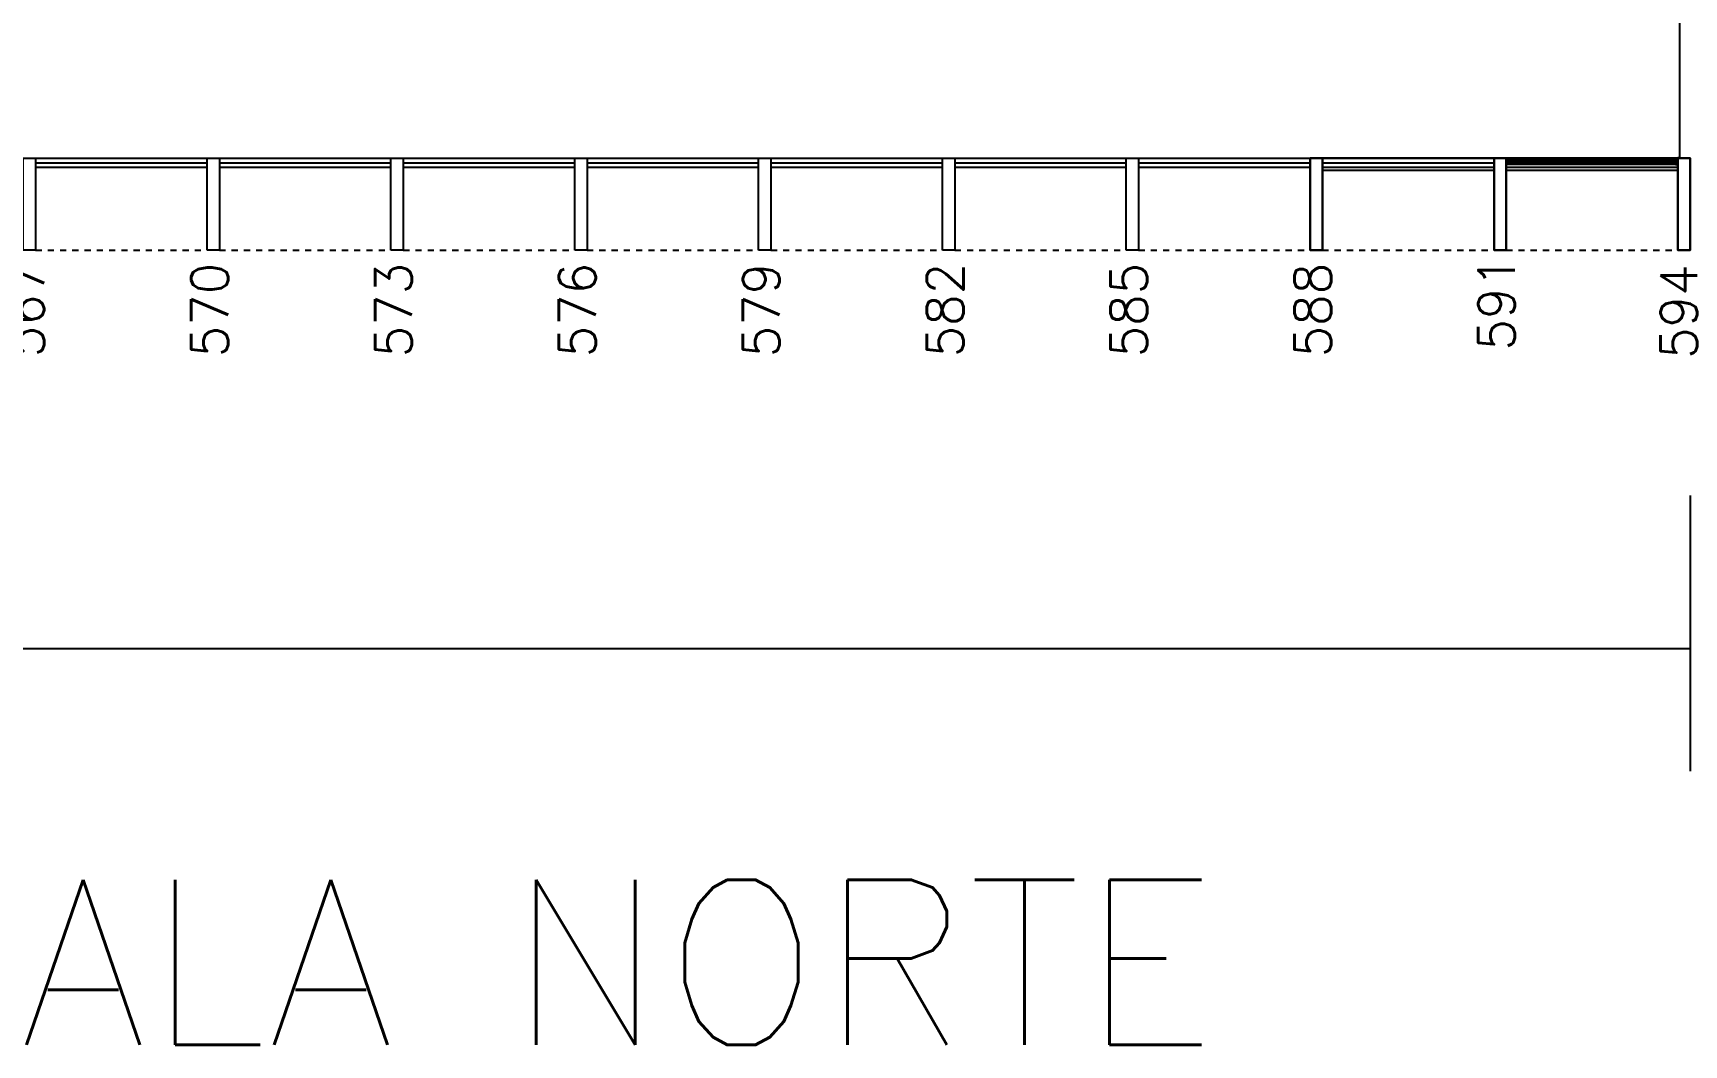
# Model space of a CAD drawing. Extents: x 34 to 586, y 527 to 658.
# Drawn here: x 136.13 to 163.08, y 526.99 to 543.49 of the extents above; entities that cross this region are included whole.
import ezdxf

# ---------------------------------------------------------------- set-up
doc = ezdxf.new("R2010")
doc.units = 0
doc.header["$LTSCALE"] = 0.02
doc.header["$MEASUREMENT"] = 0
doc.header["$PDMODE"] = 98
doc.linetypes.add('HIDDEN', pattern=[0.375, 0.25, -0.125])
doc.linetypes.add('HIDDEN2', pattern=[0.1875, 0.125, -0.0625])
doc.layers.get('0').update_dxf_attribs({"linetype": 'CONTINUOUS'})
doc.layers.get('DEFPOINTS').update_dxf_attribs({"linetype": 'CONTINUOUS'})
for name, color, linetype in [('AR-COB-PRJ', 1, 'HIDDEN'), ('AR-EST-CNC', 3, 'CONTINUOUS'), ('AR-EST-CNC-IDE', 2, 'CONTINUOUS'), ('AR-PIS', 1, 'CONTINUOUS'), ('AR-REV', 2, 'CONTINUOUS'), ('BI-ESQ', 7, 'CONTINUOUS'), ('DT-ESQ-CRT', 1, 'CONTINUOUS'), ('DT-ESQ-VT1', 1, 'CONTINUOUS'), ('DT-ESQ-VT2', 2, 'CONTINUOUS'), ('ESQ', 2, 'CONTINUOUS'), ('ESTR', 3, 'CONTINUOUS'), ('PROJ', 1, 'HIDDEN2'), ('TEXTO-CENTRO-CUSTO', 2, 'CONTINUOUS'), ('TXT-IDENTIFICAÇÃO', 4, 'CONTINUOUS')]:
    doc.layers.add(name, color=color, linetype=linetype)
doc.styles.add('1', font='romans.shx', dxfattribs={"height": 1.1})
doc.styles.add('LEGENDA', font='romans.shx', dxfattribs={"height": 0.2})
doc.styles.add('NOPILAR', font='simplex.shx', dxfattribs={"height": 0.6})
doc.dimstyles.new('1-600', dxfattribs={"dimtxt": 1.1, "dimasz": 2.5, "dimexe": 2, "dimexo": 4, "dimgap": 0.2, "dimtad": 1, "dimdec": 0, "dimzin": 4, "dimdsep": 46, "dimlunit": 6, "dimtxsty": '1', "dimblk1": 'NONE', "dimblk2": 'NONE', "dimsah": 1, "dimcen": 0, "dimclrd": 2, "dimclre": 2, "dimclrt": 2, "dimadec": 0, "dimazin": 0, "dimtfac": 1, "dimtdec": 0, "dimtmove": 2, "dimatfit": 3, "dimldrblk": 'NONE', "dimfxl": 1, "dimtolj": 1, "dimtzin": 0, "dimarcsym": 0})

# ---------------------------------------------------------------- blocks, each defined once
blk = doc.blocks.new('*D43')
at = {"layer": 'DEFPOINTS', "color": 0, "transparency": 16777216}
for p in [(42.976, 539.953), (163.176, 539.953), (163.176, 533.453)]:
    blk.add_point(p, dxfattribs=at)
at = {"layer": 'TEXTO-CENTRO-CUSTO', "color": 2, "lineweight": -2, "transparency": 16777216}
for p, q in [((42.976, 535.953), (42.976, 531.453)), ((163.176, 535.953), (163.176, 531.453)), ((42.976, 533.453), (163.176, 533.453))]:
    blk.add_line(p, q, dxfattribs=at)
at = {"layer": 'TEXTO-CENTRO-CUSTO', "color": 2, "transparency": 16777216, "insert": (103.076, 534.386), "char_height": 1.1, "attachment_point": 5, "style": '1'}
blk.add_mtext('\\A1;Arquitetura e Urbanismo', dxfattribs=at)
blk = doc.blocks.new('_NONE')
at = {"color": 0, "linetype": 'ByBlock'}
blk.add_circle((0, 0), 0.25, dxfattribs=at)
blk = doc.blocks.new('perfil')
at = {"layer": 'DT-ESQ-CRT'}
for p, q in [((0.13, -5.879), (0.093, -5.879)), ((0.093, -5.879), (0.093, -5.881)), ((0.093, -5.881), (0.131, -5.881)), ((0.131, -5.779), (0.131, -5.878)), ((0.171, -5.777), (0.133, -5.777)), ((0.133, -5.879), (0.133, -5.78)), ((0.134, -5.779), (0.171, -5.779)), ((0.171, -5.779), (0.171, -5.777))]:
    blk.add_line(p, q, dxfattribs=at)
for centre, radius, start, end in [((0.13, -5.878), 0.001, 270, 360), ((0.133, -5.779), 0.002, 90, 180), ((0.131, -5.879), 0.002, 270, 360), ((0.134, -5.78), 0.001, 90, 180)]:
    blk.add_arc(centre, radius, start, end, dxfattribs=at)
blk = doc.blocks.new('ef02')
at = {"layer": 'DT-ESQ-CRT'}
for points in [[(0.03, 0.051, -0.414214), (0.028, 0.053), (0.028, 0.077, 0.414214), (0.027, 0.078), (0.002, 0.078, 0.414214), (0.001, 0.077), (0.001, 0.065), (0, 0.065), (0, 0.077, -0.414214), (0.002, 0.079), (0.028, 0.079, -0.414214), (0.03, 0.077), (0.03, 0.053, 0.414214), (0.031, 0.052), (0.043, 0.052, -1), (0.043, 0.049), (0.002, 0.049, -0.414214), (0, 0.051), (0, 0.064), (0.001, 0.064), (0.001, 0.052, 0.414214), (0.002, 0.051), (0.043, 0.051)], [(1.376, 0.051, 0.414214), (1.378, 0.053), (1.378, 0.077, -0.414214), (1.379, 0.078), (1.404, 0.078, -0.414214), (1.405, 0.077), (1.405, 0.065), (1.407, 0.065), (1.407, 0.077, 0.414214), (1.405, 0.079), (1.379, 0.079, 0.414214), (1.377, 0.077), (1.377, 0.053, -0.414214), (1.376, 0.052), (1.363, 0.052, 1), (1.363, 0.049), (1.405, 0.049, 0.414214), (1.407, 0.051), (1.407, 0.064), (1.405, 0.064), (1.405, 0.052, -0.414214), (1.404, 0.051), (1.363, 0.051)], [(1.366, 0.104), (1.364, 0.104), (1.364, 0.119, -0.414214), (1.366, 0.121), (1.387, 0.121, -0.414214), (1.389, 0.119), (1.389, 0.095, 0.414214), (1.39, 0.094), (1.403, 0.094, -1), (1.403, 0.091), (1.366, 0.091, -0.414214), (1.364, 0.093), (1.364, 0.102), (1.366, 0.102), (1.366, 0.093, 0.414214), (1.367, 0.092), (1.403, 0.092), (1.39, 0.092, -0.414214), (1.388, 0.094), (1.388, 0.118, 0.414214), (1.387, 0.119), (1.367, 0.119, 0.414214), (1.366, 0.118), (1.366, 0.104)], [(2.79, 0.104), (2.792, 0.104), (2.792, 0.119, 0.414214), (2.79, 0.121), (2.769, 0.121, 0.414214), (2.767, 0.119), (2.767, 0.095, -0.414214), (2.766, 0.094), (2.753, 0.094, 1), (2.753, 0.091), (2.79, 0.091, 0.414214), (2.792, 0.093), (2.792, 0.102), (2.79, 0.102), (2.79, 0.093, -0.414214), (2.789, 0.092), (2.753, 0.092), (2.766, 0.092, 0.414214), (2.768, 0.094), (2.768, 0.118, -0.414214), (2.769, 0.119), (2.789, 0.119, -0.414214), (2.79, 0.118), (2.79, 0.104)], [(2.767, 0.123), (2.767, 0.122), (2.795, 0.122, -0.414214), (2.796, 0.121), (2.796, 0.091, -0.414214), (2.795, 0.09), (2.767, 0.09), (2.767, 0.088), (2.795, 0.088, 0.414214), (2.797, 0.09), (2.797, 0.121, 0.414214), (2.795, 0.123), (2.767, 0.123)]]:
    blk.add_lwpolyline(points, format="xyb", dxfattribs=at)
for points in [[(0.04, 0.077), (0.03, 0.077), (0.03, 0.078), (0.041, 0.078, -0.414214), (0.043, 0.076), (0.043, 0.068, -0.414214), (0.041, 0.066), (0.03, 0.066), (0.03, 0.067), (0.04, 0.067, 0.414214), (0.041, 0.068), (0.041, 0.076, 0.414214)], [(1.367, 0.077), (1.377, 0.077), (1.377, 0.078), (1.366, 0.078, 0.414214), (1.364, 0.076), (1.364, 0.068, 0.414214), (1.366, 0.066), (1.377, 0.066), (1.377, 0.067), (1.367, 0.067, -0.414214), (1.366, 0.068), (1.366, 0.076, -0.414214)], [(1.4, 0.119), (1.389, 0.119), (1.389, 0.121), (1.4, 0.121, -0.414214), (1.402, 0.119), (1.402, 0.11, -0.414214), (1.4, 0.108), (1.389, 0.108), (1.389, 0.11), (1.4, 0.11, 0.414214), (1.401, 0.111), (1.401, 0.118, 0.414214)], [(2.756, 0.119), (2.767, 0.119), (2.767, 0.121), (2.756, 0.121, 0.414214), (2.754, 0.119), (2.754, 0.11, 0.414214), (2.756, 0.108), (2.767, 0.108), (2.767, 0.11), (2.756, 0.11, -0.414214), (2.755, 0.111), (2.755, 0.118, -0.414214)]]:
    blk.add_lwpolyline(points, format="xyb", close=True, dxfattribs=at)
at = {"layer": 'DT-ESQ-VT1'}
for p, q in [((0, 0.149), (2.799, 0.149)), ((0, 0.121), (2.756, 0.121)), ((0, 0.091), (2.753, 0.091)), ((0, 0), (2.799, 0)), ((0.028, 0.079), (1.379, 0.079)), ((0.043, 0.049), (2.76, 0.049))]:
    blk.add_line(p, q, dxfattribs=at)
at = {"layer": 'DT-ESQ-VT2'}
for p, q in [((0.031, 0.062), (1.375, 0.062)), ((0.031, 0.062), (0.031, 0.056)), ((0.031, 0.056), (1.375, 0.056)), ((1.375, 0.062), (1.375, 0.056)), ((1.391, 0.104), (2.765, 0.104)), ((1.391, 0.104), (1.391, 0.098)), ((1.391, 0.098), (2.765, 0.098)), ((2.765, 0.104), (2.765, 0.098))]:
    blk.add_line(p, q, dxfattribs=at)
at = {"extrusion": (0, 0, -1), "zscale": -1, "rotation": 180}
blk.add_blockref('perfil', (0.133, -5.729), dxfattribs=at)
at = {"rotation": 180}
blk.add_blockref('perfil', (2.93, -5.729), dxfattribs=at)

msp = doc.modelspace()

# ---------------------------------------------------------------- linework, layer by layer
at = {"layer": 'AR-COB-PRJ'}
for p, q in [((157.173, 539.953), (159.973, 539.953)), ((160.173, 539.953), (162.973, 539.953))]:
    msp.add_line(p, q, dxfattribs=at)
at = {"layer": 'AR-EST-CNC'}
for points in [[(156.976, 541.453), (156.976, 539.953), (157.176, 539.953), (157.176, 541.453), (156.976, 541.453)], [(159.976, 541.453), (159.976, 539.953), (160.176, 539.953), (160.176, 541.453), (159.976, 541.453)], [(162.976, 541.453), (162.976, 539.953), (163.176, 539.953), (163.176, 541.453), (162.976, 541.453)], [(162.976, 541.453), (162.976, 539.953), (163.176, 539.953), (163.176, 541.453), (162.976, 541.453)]]:
    msp.add_lwpolyline(points, dxfattribs=at)
at = {"layer": 'AR-PIS'}
for p, q in [((159.976, 541.453), (157.176, 541.453)), ((159.976, 541.253), (157.176, 541.253)), ((162.976, 541.453), (160.176, 541.453)), ((162.976, 541.253), (160.176, 541.253))]:
    msp.add_line(p, q, dxfattribs=at)
at = {"layer": 'AR-REV'}
msp.add_line((163.001, 550.953), (163.001, 541.453), dxfattribs=at)
at = {"layer": 'ESQ'}
for p, q in [((136.176, 541.453), (138.976, 541.453)), ((136.176, 541.378), (138.976, 541.378)), ((136.176, 541.303), (138.976, 541.303)), ((139.176, 541.453), (141.976, 541.453)), ((139.176, 541.378), (141.976, 541.378)), ((139.176, 541.303), (141.976, 541.303)), ((142.176, 541.453), (144.976, 541.453)), ((142.176, 541.378), (144.976, 541.378)), ((142.176, 541.303), (144.976, 541.303)), ((145.176, 541.453), (147.976, 541.453)), ((145.176, 541.378), (147.976, 541.378)), ((145.176, 541.303), (147.976, 541.303)), ((148.176, 541.453), (150.976, 541.453)), ((148.176, 541.378), (150.976, 541.378)), ((148.176, 541.303), (150.976, 541.303)), ((151.176, 541.453), (153.976, 541.453)), ((151.176, 541.378), (153.976, 541.378)), ((151.176, 541.303), (153.976, 541.303)), ((154.176, 541.453), (156.976, 541.453)), ((154.176, 541.378), (156.976, 541.378)), ((154.176, 541.303), (156.976, 541.303)), ((157.176, 541.453), (159.976, 541.453)), ((157.176, 541.378), (159.976, 541.378)), ((157.176, 541.303), (159.976, 541.303)), ((160.176, 541.453), (162.976, 541.453)), ((160.176, 541.378), (162.976, 541.378)), ((160.176, 541.303), (162.976, 541.303))]:
    msp.add_line(p, q, dxfattribs=at)
at = {"layer": 'ESTR'}
for points in [[(135.976, 539.953), (135.976, 541.453), (136.176, 541.453), (136.176, 539.953)], [(138.976, 539.953), (138.976, 541.453), (139.176, 541.453), (139.176, 539.953)], [(141.976, 539.953), (141.976, 541.453), (142.176, 541.453), (142.176, 539.953)], [(144.976, 539.953), (144.976, 541.453), (145.176, 541.453), (145.176, 539.953)], [(147.976, 539.953), (147.976, 541.453), (148.176, 541.453), (148.176, 539.953)], [(150.976, 539.953), (150.976, 541.453), (151.176, 541.453), (151.176, 539.953)], [(153.976, 539.953), (153.976, 541.453), (154.176, 541.453), (154.176, 539.953)], [(156.976, 539.953), (156.976, 541.453), (157.176, 541.453), (157.176, 539.953)], [(159.976, 539.953), (159.976, 541.453), (160.176, 541.453), (160.176, 539.953)], [(162.976, 539.953), (162.976, 541.453), (163.176, 541.453), (163.176, 539.953)]]:
    msp.add_lwpolyline(points, close=True, dxfattribs=at)
at = {"layer": 'PROJ'}
for p, q in [((136.176, 539.953), (138.976, 539.953)), ((139.176, 539.953), (141.976, 539.953)), ((142.176, 539.953), (144.976, 539.953)), ((145.176, 539.953), (147.976, 539.953)), ((148.176, 539.953), (150.976, 539.953)), ((151.176, 539.953), (153.976, 539.953)), ((154.176, 539.953), (156.976, 539.953)), ((157.176, 539.953), (159.976, 539.953)), ((160.176, 539.953), (162.976, 539.953))]:
    msp.add_line(p, q, dxfattribs=at)

# ---------------------------------------------------------------- block references
at = {"layer": 'BI-ESQ'}
msp.add_blockref('ef02', (160.178, 541.303), dxfattribs=at)

# ---------------------------------------------------------------- texts
at = {"layer": 'AR-EST-CNC-IDE', "style": 'NOPILAR'}
for s, p in [('567', (136.318, 538.203)), ('570', (139.318, 538.203)), ('573', (142.318, 538.203)), ('576', (145.318, 538.203)), ('579', (148.318, 538.203)), ('582', (151.318, 538.203)), ('585', (154.318, 538.203)), ('588', (157.318, 538.203)), ('594', (163.293, 538.177)), ('594', (163.293, 538.177)), ('591', (160.318, 538.314))]:
    msp.add_text(s, height=0.6, rotation=90, dxfattribs=at).set_placement(p)
at = {"layer": 'TXT-IDENTIFICAÇÃO', "color": 4, "style": 'LEGENDA'}
msp.add_text('ALA NORTE', height=2.695, rotation=360, dxfattribs=at).set_placement((135.914, 526.989))

# ---------------------------------------------------------------- dimensions: what is measured, and where the dimension line sits
at = {"layer": 'TEXTO-CENTRO-CUSTO'}
dim = msp.add_aligned_dim(p1=(42.976, 539.953), p2=(163.176, 539.953), distance=-6.5, text='Arquitetura e Urbanismo', dimstyle='1-600', dxfattribs=at)
dim.commit()
dim.dimension.update_dxf_attribs({"geometry": '*D43', "text_midpoint": (103.076, 534.386)})

doc.saveas('drawing.dxf')
